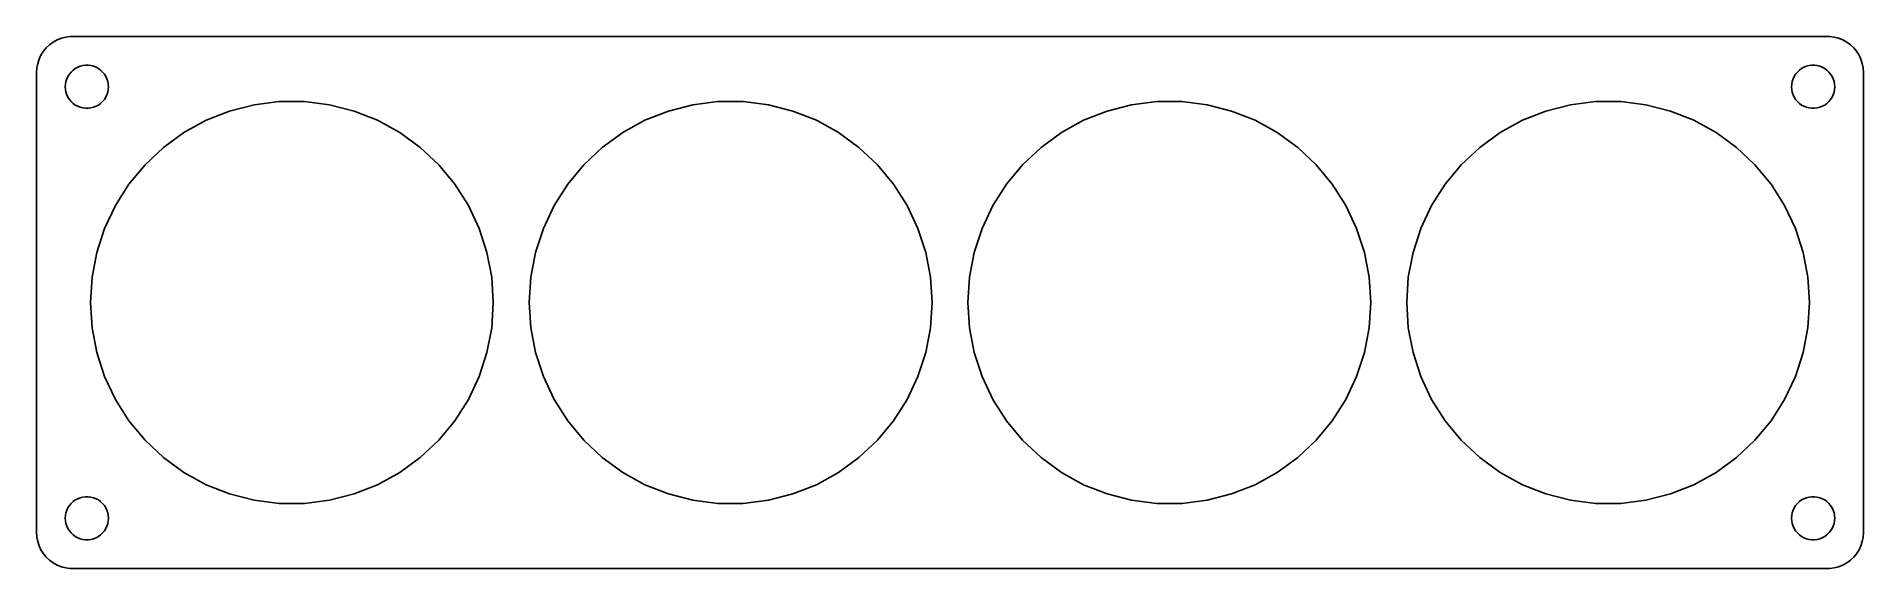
# Model space of a CAD drawing. Header units: metres. Extents: x -127 to 127, y -37 to 37.
import ezdxf

# ---------------------------------------------------------------- set-up
doc = ezdxf.new("R2010")
doc.units = ezdxf.units.M

msp = doc.modelspace()

# ---------------------------------------------------------------- linework, layer by layer
for p, q in [((-125.187, 35.8526), (-125.645, 35.4227)), ((-124.679, 36.2216), (-125.187, 35.8526)), ((-124.129, 36.5241), (-124.679, 36.2216)), ((-123.545, 36.7553), (-124.129, 36.5241)), ((-122.937, 36.9114), (-123.545, 36.7553)), ((-122.314, 36.9901), (-122.937, 36.9114)), ((122.314, 36.9901), (-122.314, 36.9901)), ((122.937, 36.9114), (122.314, 36.9901)), ((123.545, 36.7553), (122.937, 36.9114)), ((124.129, 36.5241), (123.545, 36.7553)), ((124.679, 36.2216), (124.129, 36.5241)), ((125.187, 35.8526), (124.679, 36.2216)), ((125.645, 35.4227), (125.187, 35.8526)), ((-126.843, 33.2434), (-126.961, 32.6267)), ((-126.649, 33.8406), (-126.843, 33.2434)), ((-126.382, 34.4088), (-126.649, 33.8406)), ((-126.045, 34.9389), (-126.382, 34.4088)), ((-125.645, 35.4227), (-126.045, 34.9389)), ((126.045, 34.9389), (125.645, 35.4227)), ((126.382, 34.4088), (126.045, 34.9389)), ((126.649, 33.8406), (126.382, 34.4088)), ((126.843, 33.2434), (126.649, 33.8406)), ((126.961, 32.6267), (126.843, 33.2434)), ((-126.961, 32.6267), (-127, 32)), ((-127, 32), (-127, -32)), ((-122.976, 30.376), (-122.906, 30.7461)), ((-122.906, 30.7461), (-122.789, 31.1044)), ((-122.789, 31.1044), (-122.629, 31.4453)), ((-122.629, 31.4453), (-122.427, 31.7634)), ((-122.427, 31.7634), (-122.187, 32.0536)), ((-122.187, 32.0536), (-121.912, 32.3115)), ((-121.912, 32.3115), (-121.607, 32.533)), ((-121.607, 32.533), (-121.277, 32.7145)), ((-121.277, 32.7145), (-120.927, 32.8532)), ((-120.927, 32.8532), (-120.562, 32.9469)), ((-120.562, 32.9469), (-120.188, 32.9941)), ((-120.188, 32.9941), (-119.812, 32.9941)), ((-119.812, 32.9941), (-119.438, 32.9469)), ((-119.438, 32.9469), (-119.073, 32.8532)), ((-119.073, 32.8532), (-118.723, 32.7145)), ((-118.723, 32.7145), (-118.393, 32.533)), ((-118.393, 32.533), (-118.088, 32.3115)), ((-118.088, 32.3115), (-117.813, 32.0536)), ((-117.813, 32.0536), (-117.573, 31.7634)), ((-117.573, 31.7634), (-117.371, 31.4453)), ((-117.371, 31.4453), (-117.211, 31.1044)), ((-117.211, 31.1044), (-117.094, 30.7461)), ((-117.094, 30.7461), (-117.024, 30.376)), ((117.024, 30.376), (117.094, 30.7461)), ((117.094, 30.7461), (117.211, 31.1044)), ((117.211, 31.1044), (117.371, 31.4453)), ((117.371, 31.4453), (117.573, 31.7634)), ((117.573, 31.7634), (117.813, 32.0536)), ((117.813, 32.0536), (118.088, 32.3115)), ((118.088, 32.3115), (118.393, 32.533)), ((118.393, 32.533), (118.723, 32.7145)), ((118.723, 32.7145), (119.073, 32.8532)), ((119.073, 32.8532), (119.438, 32.9469)), ((119.438, 32.9469), (119.812, 32.9941)), ((119.812, 32.9941), (120.188, 32.9941)), ((120.188, 32.9941), (120.562, 32.9469)), ((120.562, 32.9469), (120.927, 32.8532)), ((120.927, 32.8532), (121.277, 32.7145)), ((121.277, 32.7145), (121.607, 32.533)), ((121.607, 32.533), (121.912, 32.3115)), ((121.912, 32.3115), (122.187, 32.0536)), ((122.187, 32.0536), (122.427, 31.7634)), ((122.427, 31.7634), (122.629, 31.4453)), ((122.629, 31.4453), (122.789, 31.1044)), ((122.789, 31.1044), (122.906, 30.7461)), ((122.906, 30.7461), (122.976, 30.376)), ((127, 32), (126.961, 32.6267)), ((127, -32), (127, 32)), ((-123, 30), (-122.976, 30.376)), ((-122.976, 29.624), (-123, 30)), ((-122.906, 29.2539), (-122.976, 29.624)), ((-122.789, 28.8956), (-122.906, 29.2539)), ((-122.629, 28.5547), (-122.789, 28.8956)), ((-122.427, 28.2366), (-122.629, 28.5547)), ((-122.187, 27.9464), (-122.427, 28.2366)), ((-121.912, 27.6884), (-122.187, 27.9464)), ((-117.813, 27.9464), (-118.088, 27.6884)), ((-117.573, 28.2366), (-117.813, 27.9464)), ((-117.371, 28.5547), (-117.573, 28.2366)), ((-117.211, 28.8956), (-117.371, 28.5547)), ((-117.094, 29.2539), (-117.211, 28.8956)), ((-117.024, 29.624), (-117.094, 29.2539)), ((-117.024, 30.376), (-117, 30)), ((-117, 30), (-117.024, 29.624)), ((-96.7467, 27.504), (-93.2581, 27.9447)), ((-93.2581, 27.9447), (-89.7419, 27.9447)), ((-89.7419, 27.9447), (-86.2533, 27.504)), ((-35.7467, 27.504), (-32.2581, 27.9447)), ((-32.2581, 27.9447), (-28.7419, 27.9447)), ((-28.7419, 27.9447), (-25.2533, 27.504)), ((25.2533, 27.504), (28.7419, 27.9447)), ((28.7419, 27.9447), (32.2581, 27.9447)), ((32.2581, 27.9447), (35.7467, 27.504)), ((86.2533, 27.504), (89.7419, 27.9447)), ((89.7419, 27.9447), (93.2581, 27.9447)), ((93.2581, 27.9447), (96.7467, 27.504)), ((117, 30), (117.024, 30.376)), ((117.024, 29.624), (117, 30)), ((117.094, 29.2539), (117.024, 29.624)), ((117.211, 28.8956), (117.094, 29.2539)), ((117.371, 28.5547), (117.211, 28.8956)), ((117.573, 28.2366), (117.371, 28.5547)), ((117.813, 27.9464), (117.573, 28.2366)), ((118.088, 27.6884), (117.813, 27.9464)), ((122.187, 27.9464), (121.912, 27.6884)), ((122.427, 28.2366), (122.187, 27.9464)), ((122.629, 28.5547), (122.427, 28.2366)), ((122.789, 28.8956), (122.629, 28.5547)), ((122.906, 29.2539), (122.789, 28.8956)), ((122.976, 29.624), (122.906, 29.2539)), ((122.976, 30.376), (123, 30)), ((123, 30), (122.976, 29.624)), ((-121.607, 27.467), (-121.912, 27.6884)), ((-121.277, 27.2855), (-121.607, 27.467)), ((-120.927, 27.1468), (-121.277, 27.2855)), ((-120.562, 27.0531), (-120.927, 27.1468)), ((-120.188, 27.0059), (-120.562, 27.0531)), ((-119.812, 27.0059), (-120.188, 27.0059)), ((-119.438, 27.0531), (-119.812, 27.0059)), ((-119.073, 27.1468), (-119.438, 27.0531)), ((-118.723, 27.2855), (-119.073, 27.1468)), ((-118.393, 27.467), (-118.723, 27.2855)), ((-118.088, 27.6884), (-118.393, 27.467)), ((-103.422, 25.3351), (-100.152, 26.6296)), ((-100.152, 26.6296), (-96.7467, 27.504)), ((-86.2533, 27.504), (-82.8475, 26.6296)), ((-82.8475, 26.6296), (-79.5782, 25.3351)), ((-42.4218, 25.3351), (-39.1525, 26.6296)), ((-39.1525, 26.6296), (-35.7467, 27.504)), ((-25.2533, 27.504), (-21.8475, 26.6296)), ((-21.8475, 26.6296), (-18.5782, 25.3351)), ((18.5782, 25.3351), (21.8475, 26.6296)), ((21.8475, 26.6296), (25.2533, 27.504)), ((35.7467, 27.504), (39.1525, 26.6296)), ((39.1525, 26.6296), (42.4218, 25.3351)), ((79.5782, 25.3351), (82.8475, 26.6296)), ((82.8475, 26.6296), (86.2533, 27.504)), ((96.7467, 27.504), (100.152, 26.6296)), ((100.152, 26.6296), (103.422, 25.3351)), ((118.393, 27.467), (118.088, 27.6884)), ((118.723, 27.2855), (118.393, 27.467)), ((119.073, 27.1468), (118.723, 27.2855)), ((119.438, 27.0531), (119.073, 27.1468)), ((119.812, 27.0059), (119.438, 27.0531)), ((120.188, 27.0059), (119.812, 27.0059)), ((120.562, 27.0531), (120.188, 27.0059)), ((120.927, 27.1468), (120.562, 27.0531)), ((121.277, 27.2855), (120.927, 27.1468)), ((121.607, 27.467), (121.277, 27.2855)), ((121.912, 27.6884), (121.607, 27.467)), ((-109.348, 21.5744), (-106.503, 23.6412)), ((-106.503, 23.6412), (-103.422, 25.3351)), ((-79.5782, 25.3351), (-76.4968, 23.6412)), ((-76.4968, 23.6412), (-73.6521, 21.5744)), ((-48.3479, 21.5744), (-45.5031, 23.6412)), ((-45.5031, 23.6412), (-42.4218, 25.3351)), ((-18.5782, 25.3351), (-15.4968, 23.6412)), ((-15.4968, 23.6412), (-12.6521, 21.5744)), ((12.6521, 21.5744), (15.4968, 23.6412)), ((15.4968, 23.6412), (18.5782, 25.3351)), ((42.4218, 25.3351), (45.5031, 23.6412)), ((45.5031, 23.6412), (48.3479, 21.5744)), ((73.6521, 21.5744), (76.4968, 23.6412)), ((76.4968, 23.6412), (79.5782, 25.3351)), ((103.422, 25.3351), (106.503, 23.6412)), ((106.503, 23.6412), (109.348, 21.5744)), ((-111.911, 19.1673), (-109.348, 21.5744)), ((-73.6521, 21.5744), (-71.0889, 19.1673)), ((-50.9111, 19.1673), (-48.3479, 21.5744)), ((-12.6521, 21.5744), (-10.0889, 19.1673)), ((10.0889, 19.1673), (12.6521, 21.5744)), ((48.3479, 21.5744), (50.9111, 19.1673)), ((71.0889, 19.1673), (73.6521, 21.5744)), ((109.348, 21.5744), (111.911, 19.1673)), ((-114.152, 16.458), (-111.911, 19.1673)), ((-71.0889, 19.1673), (-68.8475, 16.458)), ((-53.1525, 16.458), (-50.9111, 19.1673)), ((-10.0889, 19.1673), (-7.84752, 16.458)), ((7.84752, 16.458), (10.0889, 19.1673)), ((50.9111, 19.1673), (53.1525, 16.458)), ((68.8475, 16.458), (71.0889, 19.1673)), ((111.911, 19.1673), (114.152, 16.458)), ((-116.037, 13.4891), (-114.152, 16.458)), ((-68.8475, 16.458), (-66.9634, 13.4891)), ((-55.0366, 13.4891), (-53.1525, 16.458)), ((-7.84752, 16.458), (-5.96341, 13.4891)), ((5.96341, 13.4891), (7.84752, 16.458)), ((53.1525, 16.458), (55.0366, 13.4891)), ((66.9634, 13.4891), (68.8475, 16.458)), ((114.152, 16.458), (116.037, 13.4891)), ((-117.534, 10.3075), (-116.037, 13.4891)), ((-66.9634, 13.4891), (-65.4662, 10.3075)), ((-56.5337, 10.3075), (-55.0366, 13.4891)), ((-5.96341, 13.4891), (-4.46625, 10.3075)), ((4.46625, 10.3075), (5.96341, 13.4891)), ((55.0366, 13.4891), (56.5337, 10.3075)), ((65.4662, 10.3075), (66.9634, 13.4891)), ((116.037, 13.4891), (117.534, 10.3075)), ((-118.62, 6.9633), (-117.534, 10.3075)), ((-65.4662, 10.3075), (-64.3797, 6.9633)), ((-57.6203, 6.9633), (-56.5337, 10.3075)), ((-4.46625, 10.3075), (-3.37967, 6.9633)), ((3.37967, 6.9633), (4.46625, 10.3075)), ((56.5337, 10.3075), (57.6203, 6.9633)), ((64.3797, 6.9633), (65.4662, 10.3075)), ((117.534, 10.3075), (118.62, 6.9633)), ((-119.279, 3.50932), (-118.62, 6.9633)), ((-64.3797, 6.9633), (-63.7208, 3.50932)), ((-58.2792, 3.50932), (-57.6203, 6.9633)), ((-3.37967, 6.9633), (-2.72078, 3.50932)), ((2.72078, 3.50932), (3.37967, 6.9633)), ((57.6203, 6.9633), (58.2792, 3.50932)), ((63.7208, 3.50932), (64.3797, 6.9633)), ((118.62, 6.9633), (119.279, 3.50932)), ((-119.5, 0), (-119.279, 3.50932)), ((-63.7208, 3.50932), (-63.5, 0)), ((-58.5, 0), (-58.2792, 3.50932)), ((-2.72078, 3.50932), (-2.5, 0)), ((2.5, 0), (2.72078, 3.50932)), ((58.2792, 3.50932), (58.5, 0)), ((63.5, 0), (63.7208, 3.50932)), ((119.279, 3.50932), (119.5, 0)), ((-119.279, -3.50932), (-119.5, 0)), ((-63.5, 0), (-63.7208, -3.50932)), ((-58.2792, -3.50932), (-58.5, 0)), ((-2.5, 0), (-2.72078, -3.50932)), ((2.72078, -3.50932), (2.5, 0)), ((58.5, 0), (58.2792, -3.50932)), ((63.7208, -3.50932), (63.5, 0)), ((119.5, 0), (119.279, -3.50932)), ((-118.62, -6.9633), (-119.279, -3.50932)), ((-63.7208, -3.50932), (-64.3797, -6.9633)), ((-57.6203, -6.9633), (-58.2792, -3.50932)), ((-2.72078, -3.50932), (-3.37967, -6.9633)), ((3.37967, -6.9633), (2.72078, -3.50932)), ((58.2792, -3.50932), (57.6203, -6.9633)), ((64.3797, -6.9633), (63.7208, -3.50932)), ((119.279, -3.50932), (118.62, -6.9633)), ((-117.534, -10.3075), (-118.62, -6.9633)), ((-64.3797, -6.9633), (-65.4662, -10.3075)), ((-56.5337, -10.3075), (-57.6203, -6.9633)), ((-3.37967, -6.9633), (-4.46625, -10.3075)), ((4.46625, -10.3075), (3.37967, -6.9633)), ((57.6203, -6.9633), (56.5337, -10.3075)), ((65.4662, -10.3075), (64.3797, -6.9633)), ((118.62, -6.9633), (117.534, -10.3075)), ((-116.037, -13.4891), (-117.534, -10.3075)), ((-65.4662, -10.3075), (-66.9634, -13.4891)), ((-55.0366, -13.4891), (-56.5337, -10.3075)), ((-4.46625, -10.3075), (-5.96341, -13.4891)), ((5.96341, -13.4891), (4.46625, -10.3075)), ((56.5337, -10.3075), (55.0366, -13.4891)), ((66.9634, -13.4891), (65.4662, -10.3075)), ((117.534, -10.3075), (116.037, -13.4891)), ((-114.152, -16.458), (-116.037, -13.4891)), ((-66.9634, -13.4891), (-68.8475, -16.458)), ((-53.1525, -16.458), (-55.0366, -13.4891)), ((-5.96341, -13.4891), (-7.84752, -16.458)), ((7.84752, -16.458), (5.96341, -13.4891)), ((55.0366, -13.4891), (53.1525, -16.458)), ((68.8475, -16.458), (66.9634, -13.4891)), ((116.037, -13.4891), (114.152, -16.458)), ((-111.911, -19.1673), (-114.152, -16.458)), ((-68.8475, -16.458), (-71.0889, -19.1673)), ((-50.9111, -19.1673), (-53.1525, -16.458)), ((-7.84752, -16.458), (-10.0889, -19.1673)), ((10.0889, -19.1673), (7.84752, -16.458)), ((53.1525, -16.458), (50.9111, -19.1673)), ((71.0889, -19.1673), (68.8475, -16.458)), ((114.152, -16.458), (111.911, -19.1673)), ((-109.348, -21.5744), (-111.911, -19.1673)), ((-71.0889, -19.1673), (-73.6521, -21.5744)), ((-48.3479, -21.5744), (-50.9111, -19.1673)), ((-10.0889, -19.1673), (-12.6521, -21.5744)), ((12.6521, -21.5744), (10.0889, -19.1673)), ((50.9111, -19.1673), (48.3479, -21.5744)), ((73.6521, -21.5744), (71.0889, -19.1673)), ((111.911, -19.1673), (109.348, -21.5744)), ((-106.503, -23.6412), (-109.348, -21.5744)), ((-73.6521, -21.5744), (-76.4968, -23.6412)), ((-45.5031, -23.6412), (-48.3479, -21.5744)), ((-12.6521, -21.5744), (-15.4968, -23.6412)), ((15.4968, -23.6412), (12.6521, -21.5744)), ((48.3479, -21.5744), (45.5031, -23.6412)), ((76.4968, -23.6412), (73.6521, -21.5744)), ((109.348, -21.5744), (106.503, -23.6412)), ((-103.422, -25.3351), (-106.503, -23.6412)), ((-100.152, -26.6296), (-103.422, -25.3351)), ((-79.5782, -25.3351), (-82.8475, -26.6296)), ((-76.4968, -23.6412), (-79.5782, -25.3351)), ((-42.4218, -25.3351), (-45.5031, -23.6412)), ((-39.1525, -26.6296), (-42.4218, -25.3351)), ((-18.5782, -25.3351), (-21.8475, -26.6296)), ((-15.4968, -23.6412), (-18.5782, -25.3351)), ((18.5782, -25.3351), (15.4968, -23.6412)), ((21.8475, -26.6296), (18.5782, -25.3351)), ((42.4218, -25.3351), (39.1525, -26.6296)), ((45.5031, -23.6412), (42.4218, -25.3351)), ((79.5782, -25.3351), (76.4968, -23.6412)), ((82.8475, -26.6296), (79.5782, -25.3351)), ((103.422, -25.3351), (100.152, -26.6296)), ((106.503, -23.6412), (103.422, -25.3351)), ((-122.187, -27.9464), (-121.912, -27.6884)), ((-121.912, -27.6884), (-121.607, -27.467)), ((-121.607, -27.467), (-121.277, -27.2855)), ((-121.277, -27.2855), (-120.927, -27.1468)), ((-120.927, -27.1468), (-120.562, -27.0531)), ((-120.562, -27.0531), (-120.188, -27.0059)), ((-120.188, -27.0059), (-119.812, -27.0059)), ((-119.812, -27.0059), (-119.438, -27.0531)), ((-119.438, -27.0531), (-119.073, -27.1468)), ((-119.073, -27.1468), (-118.723, -27.2855)), ((-118.723, -27.2855), (-118.393, -27.467)), ((-118.393, -27.467), (-118.088, -27.6884)), ((-118.088, -27.6884), (-117.813, -27.9464)), ((-96.7467, -27.504), (-100.152, -26.6296)), ((-93.2581, -27.9447), (-96.7467, -27.504)), ((-86.2533, -27.504), (-89.7419, -27.9447)), ((-82.8475, -26.6296), (-86.2533, -27.504)), ((-35.7467, -27.504), (-39.1525, -26.6296)), ((-32.2581, -27.9447), (-35.7467, -27.504)), ((-25.2533, -27.504), (-28.7419, -27.9447)), ((-21.8475, -26.6296), (-25.2533, -27.504)), ((25.2533, -27.504), (21.8475, -26.6296)), ((28.7419, -27.9447), (25.2533, -27.504)), ((35.7467, -27.504), (32.2581, -27.9447)), ((39.1525, -26.6296), (35.7467, -27.504)), ((86.2533, -27.504), (82.8475, -26.6296)), ((89.7419, -27.9447), (86.2533, -27.504)), ((96.7467, -27.504), (93.2581, -27.9447)), ((100.152, -26.6296), (96.7467, -27.504)), ((117.813, -27.9464), (118.088, -27.6884)), ((118.088, -27.6884), (118.393, -27.467)), ((118.393, -27.467), (118.723, -27.2855)), ((118.723, -27.2855), (119.073, -27.1468)), ((119.073, -27.1468), (119.438, -27.0531)), ((119.438, -27.0531), (119.812, -27.0059)), ((119.812, -27.0059), (120.188, -27.0059)), ((120.188, -27.0059), (120.562, -27.0531)), ((120.562, -27.0531), (120.927, -27.1468)), ((120.927, -27.1468), (121.277, -27.2855)), ((121.277, -27.2855), (121.607, -27.467)), ((121.607, -27.467), (121.912, -27.6884)), ((121.912, -27.6884), (122.187, -27.9464)), ((-123, -30), (-122.976, -29.624)), ((-122.976, -30.376), (-123, -30)), ((-122.976, -29.624), (-122.906, -29.2539)), ((-122.906, -30.7461), (-122.976, -30.376)), ((-122.906, -29.2539), (-122.789, -28.8956)), ((-122.789, -28.8956), (-122.629, -28.5547)), ((-122.629, -28.5547), (-122.427, -28.2366)), ((-122.427, -28.2366), (-122.187, -27.9464)), ((-117.813, -27.9464), (-117.573, -28.2366)), ((-117.573, -28.2366), (-117.371, -28.5547)), ((-117.371, -28.5547), (-117.211, -28.8956)), ((-117.211, -28.8956), (-117.094, -29.2539)), ((-117.094, -29.2539), (-117.024, -29.624)), ((-117.024, -30.376), (-117.094, -30.7461)), ((-117.024, -29.624), (-117, -30)), ((-117, -30), (-117.024, -30.376)), ((-89.7419, -27.9447), (-93.2581, -27.9447)), ((-28.7419, -27.9447), (-32.2581, -27.9447)), ((32.2581, -27.9447), (28.7419, -27.9447)), ((93.2581, -27.9447), (89.7419, -27.9447)), ((117, -30), (117.024, -29.624)), ((117.024, -30.376), (117, -30)), ((117.024, -29.624), (117.094, -29.2539)), ((117.094, -30.7461), (117.024, -30.376)), ((117.094, -29.2539), (117.211, -28.8956)), ((117.211, -28.8956), (117.371, -28.5547)), ((117.371, -28.5547), (117.573, -28.2366)), ((117.573, -28.2366), (117.813, -27.9464)), ((122.187, -27.9464), (122.427, -28.2366)), ((122.427, -28.2366), (122.629, -28.5547)), ((122.629, -28.5547), (122.789, -28.8956)), ((122.789, -28.8956), (122.906, -29.2539)), ((122.906, -29.2539), (122.976, -29.624)), ((122.976, -30.376), (122.906, -30.7461)), ((122.976, -29.624), (123, -30)), ((123, -30), (122.976, -30.376)), ((-127, -32), (-126.961, -32.6267)), ((-126.961, -32.6267), (-126.843, -33.2434)), ((-122.789, -31.1044), (-122.906, -30.7461)), ((-122.629, -31.4453), (-122.789, -31.1044)), ((-122.427, -31.7634), (-122.629, -31.4453)), ((-122.187, -32.0536), (-122.427, -31.7634)), ((-121.912, -32.3115), (-122.187, -32.0536)), ((-121.607, -32.533), (-121.912, -32.3115)), ((-121.277, -32.7145), (-121.607, -32.533)), ((-120.927, -32.8532), (-121.277, -32.7145)), ((-120.562, -32.9469), (-120.927, -32.8532)), ((-120.188, -32.9941), (-120.562, -32.9469)), ((-119.812, -32.9941), (-120.188, -32.9941)), ((-119.438, -32.9469), (-119.812, -32.9941)), ((-119.073, -32.8532), (-119.438, -32.9469)), ((-118.723, -32.7145), (-119.073, -32.8532)), ((-118.393, -32.533), (-118.723, -32.7145)), ((-118.088, -32.3115), (-118.393, -32.533)), ((-117.813, -32.0536), (-118.088, -32.3115)), ((-117.573, -31.7634), (-117.813, -32.0536)), ((-117.371, -31.4453), (-117.573, -31.7634)), ((-117.211, -31.1044), (-117.371, -31.4453)), ((-117.094, -30.7461), (-117.211, -31.1044)), ((117.211, -31.1044), (117.094, -30.7461)), ((117.371, -31.4453), (117.211, -31.1044)), ((117.573, -31.7634), (117.371, -31.4453)), ((117.813, -32.0536), (117.573, -31.7634)), ((118.088, -32.3115), (117.813, -32.0536)), ((118.393, -32.533), (118.088, -32.3115)), ((118.723, -32.7145), (118.393, -32.533)), ((119.073, -32.8532), (118.723, -32.7145)), ((119.438, -32.9469), (119.073, -32.8532)), ((119.812, -32.9941), (119.438, -32.9469)), ((120.188, -32.9941), (119.812, -32.9941)), ((120.562, -32.9469), (120.188, -32.9941)), ((120.927, -32.8532), (120.562, -32.9469)), ((121.277, -32.7145), (120.927, -32.8532)), ((121.607, -32.533), (121.277, -32.7145)), ((121.912, -32.3115), (121.607, -32.533)), ((122.187, -32.0536), (121.912, -32.3115)), ((122.427, -31.7634), (122.187, -32.0536)), ((122.629, -31.4453), (122.427, -31.7634)), ((122.789, -31.1044), (122.629, -31.4453)), ((122.906, -30.7461), (122.789, -31.1044)), ((126.843, -33.2434), (126.961, -32.6267)), ((126.961, -32.6267), (127, -32)), ((-126.843, -33.2434), (-126.649, -33.8406)), ((-126.649, -33.8406), (-126.382, -34.4088)), ((-126.382, -34.4088), (-126.045, -34.9389)), ((-126.045, -34.9389), (-125.645, -35.4227)), ((-125.645, -35.4227), (-125.187, -35.8526)), ((125.187, -35.8526), (125.645, -35.4227)), ((125.645, -35.4227), (126.045, -34.9389)), ((126.045, -34.9389), (126.382, -34.4088)), ((126.382, -34.4088), (126.649, -33.8406)), ((126.649, -33.8406), (126.843, -33.2434)), ((-125.187, -35.8526), (-124.679, -36.2216)), ((-124.679, -36.2216), (-124.129, -36.5241)), ((-124.129, -36.5241), (-123.545, -36.7553)), ((-123.545, -36.7553), (-122.937, -36.9114)), ((-122.937, -36.9114), (-122.314, -36.9901)), ((-122.314, -36.9901), (122.314, -36.9901)), ((122.314, -36.9901), (122.937, -36.9114)), ((122.937, -36.9114), (123.545, -36.7553)), ((123.545, -36.7553), (124.129, -36.5241)), ((124.129, -36.5241), (124.679, -36.2216)), ((124.679, -36.2216), (125.187, -35.8526))]:
    msp.add_line(p, q)

doc.saveas('drawing.dxf')
